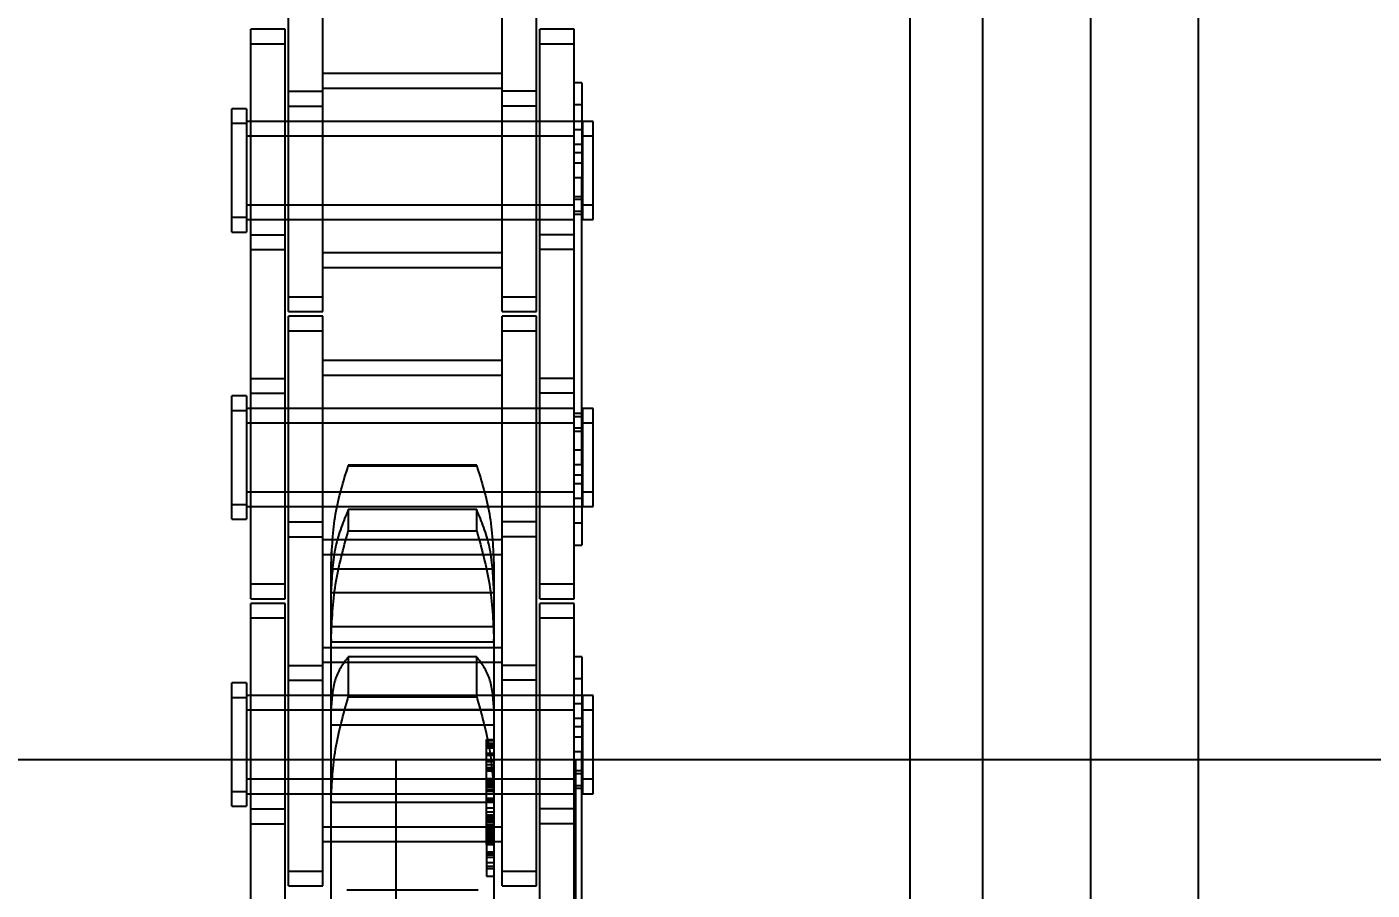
# Model space of a CAD drawing. Header units: metres. Extents: x 0 to 63075, y 0 to 44550.
# Drawn here: x 14006.7 to 14066.2, y 29226.8 to 29265 of the extents above; entities that cross this region are included whole.
import ezdxf

# ---------------------------------------------------------------- set-up
doc = ezdxf.new("R2010")
doc.units = ezdxf.units.M
doc.header["$LTSCALE"] = 75
doc.linetypes.add('HIDDEN2', pattern=[4.7625, 3.175, -1.5875])
for name, color, linetype in [('18_COTAS', 7, 'Continuous'), ('SDM', 7, 'Continuous'), ('SL4', 4, 'Continuous'), ('ST1', 7, 'HIDDEN2')]:
    doc.layers.add(name, color=color, linetype=linetype)
doc.styles.add('ROMANS', font='ROMANS.SHX')
doc.dimstyles.new('75___1-75', dxfattribs={"dimscale": 75, "dimtxt": 2.5, "dimasz": 2, "dimexe": 1.5, "dimexo": 1, "dimgap": 0.5, "dimtad": 1, "dimdec": 0, "dimzin": 12, "dimtxsty": 'ROMANS', "dimcen": 0, "dimclrd": 256, "dimclre": 256, "dimclrt": 3, "dimazin": 3, "dimtfac": 1, "dimtdec": 0, "dimtmove": 0, "dimatfit": 0, "dimfxl": 1, "dimlwd": -1, "dimlwe": -1, "dimarcsym": 0})

# ---------------------------------------------------------------- blocks, each defined once
blk = doc.blocks.new('*D27')
at = {"layer": '18_COTAS', "transparency": 16777216}
for p, q in [((12131.24, 27878.333), (12131.24, 30705.371)), ((13913.74, 30509.566), (13913.74, 30705.371)), ((11981.24, 30592.871), (11122.311, 30592.871)), ((13913.74, 30592.871), (12131.24, 30592.871)), ((14063.74, 30592.871), (14213.74, 30592.871))]:
    blk.add_line(p, q, dxfattribs=at)
for points in [[(11981.24, 30617.871), (11981.24, 30567.871), (12131.24, 30592.871)], [(14063.74, 30617.871), (14063.74, 30567.871), (13913.74, 30592.871)]]:
    blk.add_solid(points, dxfattribs=at)
at = {"layer": 'Defpoints', "color": 0, "transparency": 16777216}
for p in [(13913.74, 30592.871), (13913.74, 30434.566), (12131.24, 27803.333)]:
    blk.add_point(p, dxfattribs=at)
at = {"layer": '18_COTAS', "color": 3, "transparency": 16777216, "insert": (11476.776, 30724.121), "char_height": 187.5, "attachment_point": 5, "style": 'ROMANS'}
blk.add_mtext('1782', dxfattribs=at)
blk = doc.blocks.new('A$C429c7d53')
at = {"layer": 'SL4'}
for p, q in [((328.24, 1009.763), (328.24, 2334.738)), ((337.765, 2334.738), (337.765, 1009.763)), ((337.765, 2142.5), (381.25, 2142.5))]:
    blk.add_line(p, q, dxfattribs=at)
at = {"layer": 'ST1'}
for p, q in [((325.002, 2334.738), (325.002, 1009.763)), ((328.24, 1009.763), (328.24, 2334.738)), ((333.002, 2334.738), (333.002, 1009.763)), ((297.515, 2171.411), (297.515, 2177.761)), ((299.035, 2171.411), (299.035, 2177.761)), ((306.965, 2171.411), (306.965, 2177.761)), ((308.485, 2171.411), (308.485, 2177.761)), ((295.843, 2174.156), (295.843, 2174.811)), ((297.363, 2174.811), (295.843, 2174.811)), ((297.363, 2174.156), (297.363, 2174.811)), ((308.637, 2174.156), (308.637, 2174.811)), ((310.157, 2174.811), (308.637, 2174.811)), ((310.157, 2174.156), (310.157, 2174.811)), ((295.843, 2165.061), (295.843, 2174.156)), ((297.363, 2174.156), (295.843, 2174.156)), ((297.363, 2165.061), (297.363, 2174.156)), ((308.637, 2165.061), (308.637, 2174.156)), ((310.157, 2174.156), (308.637, 2174.156)), ((310.157, 2165.061), (310.157, 2174.156)), ((306.965, 2172.851), (299.035, 2172.851)), ((310.489, 2172.443), (310.157, 2172.443)), ((310.489, 2172.443), (310.489, 2171.467)), ((297.515, 2172.066), (299.035, 2172.066)), ((306.965, 2172.196), (299.035, 2172.196)), ((308.485, 2172.066), (306.965, 2172.066)), ((295, 2170.634), (295, 2171.289)), ((295.658, 2171.289), (295, 2171.289)), ((295.658, 2171.289), (295.658, 2170.634)), ((297.515, 2171.411), (299.035, 2171.411)), ((297.515, 2162.316), (297.515, 2171.411)), ((299.035, 2162.316), (299.035, 2171.411)), ((308.485, 2171.411), (306.965, 2171.411)), ((306.965, 2162.316), (306.965, 2171.411)), ((308.485, 2162.316), (308.485, 2171.411)), ((310.489, 2171.467), (310.157, 2171.467)), ((310.489, 2171.467), (310.489, 2168.236)), ((295, 2165.837), (295, 2170.634)), ((295.658, 2170.634), (295, 2170.634)), ((310.157, 2170.736), (295.658, 2170.736)), ((295.658, 2170.634), (295.658, 2165.837)), ((297.363, 2170.736), (295.843, 2170.736)), ((299.035, 2170.736), (297.515, 2170.736)), ((306.965, 2170.736), (299.035, 2170.736)), ((308.485, 2170.736), (306.965, 2170.736)), ((310.489, 2170.736), (308.637, 2170.736)), ((310.526, 2170.736), (310.526, 2170.081)), ((311, 2170.736), (310.526, 2170.736)), ((311, 2170.081), (311, 2170.736)), ((310.157, 2170.081), (295.658, 2170.081)), ((297.363, 2170.081), (295.843, 2170.081)), ((299.035, 2170.081), (297.515, 2170.081)), ((306.965, 2170.081), (299.035, 2170.081)), ((308.485, 2170.081), (306.965, 2170.081)), ((310.157, 2170.081), (308.637, 2170.081)), ((310.526, 2170.367), (310.157, 2170.367)), ((310.526, 2170.081), (310.526, 2166.391)), ((311, 2170.081), (310.526, 2170.081)), ((311, 2166.391), (311, 2170.081)), ((310.526, 2169.712), (310.157, 2169.712)), ((310.489, 2169.343), (310.157, 2169.343)), ((310.489, 2168.891), (310.157, 2168.891)), ((310.489, 2168.236), (310.157, 2168.236)), ((310.489, 2155.536), (310.489, 2168.236)), ((295.658, 2167.046), (310.157, 2167.046)), ((295.843, 2167.046), (297.363, 2167.046)), ((297.515, 2167.046), (299.035, 2167.046)), ((299.035, 2167.046), (306.965, 2167.046)), ((306.965, 2167.046), (308.485, 2167.046)), ((308.637, 2167.046), (310.157, 2167.046)), ((310.157, 2167.415), (310.526, 2167.415)), ((310.489, 2167.272), (310.157, 2167.272)), ((310.526, 2167.046), (311, 2167.046)), ((295, 2166.492), (295.658, 2166.492)), ((295.658, 2166.391), (310.157, 2166.391)), ((295.843, 2166.391), (297.363, 2166.391)), ((297.515, 2166.391), (299.035, 2166.391)), ((299.035, 2166.391), (306.965, 2166.391)), ((306.965, 2166.391), (308.485, 2166.391)), ((308.637, 2166.391), (310.157, 2166.391)), ((310.157, 2166.76), (310.526, 2166.76)), ((310.489, 2166.617), (310.157, 2166.617)), ((310.526, 2166.391), (311, 2166.391)), ((295, 2165.837), (295.658, 2165.837)), ((295.843, 2165.716), (297.363, 2165.716)), ((310.157, 2165.716), (308.637, 2165.716)), ((295.843, 2165.061), (297.363, 2165.061)), ((295.843, 2158.711), (295.843, 2165.061)), ((297.363, 2158.711), (297.363, 2165.061)), ((299.035, 2164.931), (306.965, 2164.931)), ((310.157, 2165.061), (308.637, 2165.061)), ((308.637, 2158.711), (308.637, 2165.061)), ((310.157, 2158.711), (310.157, 2165.061)), ((299.035, 2164.276), (306.965, 2164.276)), ((297.515, 2162.971), (299.035, 2162.971)), ((306.965, 2162.971), (308.485, 2162.971)), ((297.515, 2162.316), (299.035, 2162.316)), ((297.515, 2161.456), (297.515, 2162.111)), ((299.035, 2162.111), (297.515, 2162.111)), ((299.035, 2161.456), (299.035, 2162.111)), ((306.965, 2162.316), (308.485, 2162.316)), ((306.965, 2161.456), (306.965, 2162.111)), ((308.485, 2162.111), (306.965, 2162.111)), ((308.485, 2161.456), (308.485, 2162.111)), ((297.515, 2152.361), (297.515, 2161.456)), ((299.035, 2161.456), (297.515, 2161.456)), ((299.035, 2152.361), (299.035, 2161.456)), ((306.965, 2152.361), (306.965, 2161.456)), ((308.485, 2161.456), (306.965, 2161.456)), ((308.485, 2152.361), (308.485, 2161.456)), ((306.965, 2160.151), (299.035, 2160.151)), ((295.843, 2159.366), (297.363, 2159.366)), ((306.965, 2159.496), (299.035, 2159.496)), ((310.157, 2159.366), (308.637, 2159.366)), ((295, 2157.934), (295, 2158.589)), ((295.658, 2158.589), (295, 2158.589)), ((295.658, 2158.589), (295.658, 2157.934)), ((295.843, 2158.711), (297.363, 2158.711)), ((295.843, 2149.616), (295.843, 2158.711)), ((297.363, 2149.616), (297.363, 2158.711)), ((310.157, 2158.711), (308.637, 2158.711)), ((308.637, 2149.616), (308.637, 2158.711)), ((310.157, 2149.616), (310.157, 2158.711)), ((295, 2153.137), (295, 2157.934)), ((295.658, 2157.934), (295, 2157.934)), ((310.157, 2158.036), (295.658, 2158.036)), ((295.658, 2157.934), (295.658, 2153.137)), ((297.363, 2158.036), (295.843, 2158.036)), ((299.035, 2158.036), (297.515, 2158.036)), ((306.965, 2158.036), (299.035, 2158.036)), ((308.485, 2158.036), (306.965, 2158.036)), ((310.157, 2158.036), (308.637, 2158.036)), ((310.526, 2158.036), (310.526, 2157.381)), ((311, 2158.036), (310.526, 2158.036)), ((311, 2157.381), (311, 2158.036)), ((310.157, 2157.381), (295.658, 2157.381)), ((297.363, 2157.381), (295.843, 2157.381)), ((299.035, 2157.381), (297.515, 2157.381)), ((306.965, 2157.381), (299.035, 2157.381)), ((308.485, 2157.381), (306.965, 2157.381)), ((310.157, 2157.381), (308.637, 2157.381)), ((310.489, 2157.81), (310.157, 2157.81)), ((310.526, 2157.667), (310.157, 2157.667)), ((310.526, 2157.381), (310.526, 2153.691)), ((311, 2157.381), (310.526, 2157.381)), ((311, 2153.691), (311, 2157.381)), ((310.489, 2157.155), (310.157, 2157.155)), ((310.526, 2157.012), (310.157, 2157.012)), ((310.489, 2156.191), (310.157, 2156.191)), ((300.157, 2155.52), (300.157, 2155.496)), ((305.843, 2155.52), (300.157, 2155.52)), ((300.157, 2155.496), (305.843, 2155.496)), ((305.843, 2155.496), (305.843, 2155.52)), ((310.489, 2155.536), (310.157, 2155.536)), ((310.489, 2155.084), (310.157, 2155.084)), ((310.489, 2155.536), (310.489, 2151.984)), ((310.157, 2154.715), (310.526, 2154.715)), ((295, 2153.792), (295.658, 2153.792)), ((295.658, 2154.346), (310.157, 2154.346)), ((295.843, 2154.346), (297.363, 2154.346)), ((297.515, 2154.346), (299.035, 2154.346)), ((299.035, 2154.346), (306.965, 2154.346)), ((306.965, 2154.346), (308.485, 2154.346)), ((308.637, 2154.346), (310.157, 2154.346)), ((310.157, 2154.06), (310.526, 2154.06)), ((310.526, 2154.346), (311, 2154.346)), ((295.658, 2153.691), (310.157, 2153.691)), ((295.843, 2153.691), (297.363, 2153.691)), ((297.515, 2153.691), (299.035, 2153.691)), ((299.035, 2153.691), (306.965, 2153.691)), ((300.157, 2153.558), (300.157, 2152.62)), ((305.843, 2153.558), (300.157, 2153.558)), ((305.843, 2152.62), (305.843, 2153.558)), ((306.965, 2153.691), (308.485, 2153.691)), ((308.637, 2153.691), (310.489, 2153.691)), ((310.526, 2153.691), (311, 2153.691)), ((295, 2153.137), (295.658, 2153.137)), ((297.515, 2153.016), (299.035, 2153.016)), ((300.157, 2152.62), (305.843, 2152.62)), ((308.485, 2153.016), (306.965, 2153.016)), ((310.489, 2152.96), (310.157, 2152.96)), ((297.515, 2152.361), (299.035, 2152.361)), ((297.515, 2146.011), (297.515, 2152.361)), ((299.035, 2146.011), (299.035, 2152.361)), ((299.035, 2152.231), (306.965, 2152.231)), ((308.485, 2152.361), (306.965, 2152.361)), ((306.965, 2146.011), (306.965, 2152.361)), ((308.485, 2146.011), (308.485, 2152.361)), ((310.157, 2151.984), (310.489, 2151.984)), ((299.035, 2151.576), (306.965, 2151.576)), ((299.405, 2151.684), (299.395, 2151.187)), ((299.395, 2151.047), (299.395, 2151.187)), ((299.395, 2150.92), (299.395, 2151.047)), ((306.605, 2150.92), (299.395, 2150.92)), ((299.395, 2149.99), (299.395, 2150.92)), ((306.605, 2151.187), (306.605, 2151.047)), ((306.605, 2151.047), (306.605, 2150.92)), ((306.605, 2150.92), (306.605, 2149.99)), ((295.843, 2150.271), (297.363, 2150.271)), ((308.637, 2150.271), (310.157, 2150.271)), ((295.843, 2149.616), (297.363, 2149.616)), ((299.395, 2147.825), (299.395, 2149.99)), ((306.605, 2149.881), (299.395, 2149.881)), ((306.605, 2149.99), (306.605, 2147.825)), ((308.637, 2149.616), (310.157, 2149.616)), ((295.843, 2148.756), (295.843, 2149.411)), ((297.363, 2149.411), (295.843, 2149.411)), ((297.363, 2148.756), (297.363, 2149.411)), ((308.637, 2148.756), (308.637, 2149.411)), ((310.157, 2149.411), (308.637, 2149.411)), ((310.157, 2148.756), (310.157, 2149.411)), ((295.843, 2139.661), (295.843, 2148.756)), ((297.363, 2148.756), (295.843, 2148.756)), ((297.363, 2139.661), (297.363, 2148.756)), ((308.637, 2139.661), (308.637, 2148.756)), ((310.157, 2148.756), (308.637, 2148.756)), ((310.157, 2139.661), (310.157, 2148.756)), ((299.395, 2148.383), (306.605, 2148.383)), ((299.395, 2147.697), (299.395, 2147.825)), ((299.395, 2147.825), (299.395, 2147.697)), ((306.605, 2147.825), (306.605, 2147.697)), ((306.605, 2147.697), (306.605, 2147.825)), ((306.965, 2147.451), (299.035, 2147.451)), ((306.605, 2147.697), (299.395, 2147.697)), ((299.395, 2144.783), (299.395, 2147.697)), ((306.605, 2147.697), (306.605, 2144.783)), ((297.515, 2146.666), (299.035, 2146.666)), ((306.965, 2146.796), (299.035, 2146.796)), ((300.157, 2147.039), (300.157, 2145.276)), ((305.843, 2147.039), (300.157, 2147.039)), ((305.843, 2145.276), (305.843, 2147.039)), ((308.485, 2146.666), (306.965, 2146.666)), ((310.489, 2147.043), (310.157, 2147.043)), ((310.489, 2147.043), (310.489, 2146.067)), ((310.489, 2146.067), (310.157, 2146.067)), ((310.489, 2146.067), (310.489, 2142.836)), ((295, 2145.234), (295, 2145.889)), ((295.658, 2145.889), (295, 2145.889)), ((295.658, 2145.889), (295.658, 2145.234)), ((297.515, 2146.011), (299.035, 2146.011)), ((297.515, 2136.916), (297.515, 2146.011)), ((299.035, 2136.916), (299.035, 2146.011)), ((308.485, 2146.011), (306.965, 2146.011)), ((306.965, 2136.916), (306.965, 2146.011)), ((308.485, 2136.916), (308.485, 2146.011)), ((295, 2140.437), (295, 2145.234)), ((295.658, 2145.234), (295, 2145.234)), ((310.157, 2145.336), (295.658, 2145.336)), ((295.658, 2145.234), (295.658, 2140.437)), ((297.363, 2145.336), (295.843, 2145.336)), ((299.035, 2145.336), (297.515, 2145.336)), ((306.965, 2145.336), (299.035, 2145.336)), ((300.157, 2145.276), (305.843, 2145.276)), ((308.485, 2145.336), (306.965, 2145.336)), ((310.489, 2145.336), (308.637, 2145.336)), ((310.526, 2144.967), (310.157, 2144.967)), ((310.526, 2145.336), (310.526, 2144.681)), ((311, 2145.336), (310.526, 2145.336)), ((311, 2144.681), (311, 2145.336)), ((310.157, 2144.681), (295.658, 2144.681)), ((297.363, 2144.681), (295.843, 2144.681)), ((299.035, 2144.681), (297.515, 2144.681)), ((306.965, 2144.681), (299.035, 2144.681)), ((299.395, 2140.715), (299.395, 2144.783)), ((306.605, 2144.705), (299.395, 2144.705)), ((306.605, 2144.783), (306.605, 2140.715)), ((308.485, 2144.681), (306.965, 2144.681)), ((310.157, 2144.681), (308.637, 2144.681)), ((310.526, 2144.312), (310.157, 2144.312)), ((310.526, 2144.681), (310.526, 2140.991)), ((311, 2144.681), (310.526, 2144.681)), ((311, 2140.991), (311, 2144.681)), ((299.395, 2144.036), (306.605, 2144.036)), ((310.489, 2143.943), (310.157, 2143.943)), ((306.27, 2143.349), (306.27, 2143.384)), ((306.27, 2143.384), (306.605, 2143.384)), ((306.27, 2143.369), (306.605, 2143.369)), ((306.27, 2143.142), (306.27, 2143.349)), ((306.27, 2143.349), (306.605, 2143.349)), ((306.27, 2143.339), (306.605, 2143.339)), ((306.27, 2143.222), (306.605, 2143.222)), ((306.27, 2143.184), (306.605, 2143.184)), ((306.27, 2143.106), (306.27, 2143.142)), ((306.27, 2143.142), (306.605, 2143.142)), ((306.27, 2142.781), (306.27, 2143.106)), ((306.27, 2143.106), (306.605, 2143.106)), ((310.489, 2143.491), (310.157, 2143.491)), ((262.765, 2142.5), (337.765, 2142.5)), ((302.282, 1919.26), (302.282, 2142.5)), ((306.27, 2143.015), (306.605, 2143.015)), ((306.27, 2142.697), (306.27, 2142.781)), ((306.27, 2142.781), (306.605, 2142.781)), ((306.27, 2142.697), (306.605, 2142.697)), ((306.27, 2142.415), (306.27, 2142.697)), ((310.489, 2142.836), (310.157, 2142.836)), ((310.22, 2142.5), (310.22, 1919.26)), ((310.489, 2130.136), (310.489, 2142.836)), ((306.27, 2141.567), (306.27, 2142.415)), ((306.27, 2142.415), (306.605, 2142.415)), ((306.27, 2142.278), (306.605, 2142.278)), ((306.27, 2142.157), (306.605, 2142.157)), ((306.27, 2142.109), (306.605, 2142.109)), ((306.27, 2142.071), (306.605, 2142.071)), ((306.27, 2142.025), (306.605, 2142.025)), ((306.27, 2141.998), (306.605, 2141.998)), ((310.157, 2142.015), (310.526, 2142.015)), ((310.489, 2141.872), (310.157, 2141.872)), ((295.658, 2141.646), (310.157, 2141.646)), ((295.843, 2141.646), (297.363, 2141.646)), ((297.515, 2141.646), (299.035, 2141.646)), ((299.035, 2141.646), (306.965, 2141.646)), ((306.27, 2141.663), (306.605, 2141.663)), ((306.27, 2141.64), (306.605, 2141.64)), ((306.27, 2141.177), (306.27, 2141.567)), ((306.27, 2141.567), (306.605, 2141.567)), ((306.27, 2141.56), (306.605, 2141.56)), ((306.27, 2141.539), (306.605, 2141.539)), ((306.27, 2141.522), (306.605, 2141.522)), ((306.27, 2141.467), (306.605, 2141.467)), ((306.27, 2141.413), (306.605, 2141.413)), ((306.27, 2141.333), (306.605, 2141.333)), ((306.27, 2141.287), (306.605, 2141.287)), ((306.965, 2141.646), (308.485, 2141.646)), ((308.637, 2141.646), (310.157, 2141.646)), ((310.157, 2141.36), (310.526, 2141.36)), ((310.526, 2141.646), (311, 2141.646)), ((295, 2141.092), (295.658, 2141.092)), ((295.658, 2140.991), (310.157, 2140.991)), ((295.843, 2140.991), (297.363, 2140.991)), ((297.515, 2140.991), (299.035, 2140.991)), ((299.035, 2140.991), (306.965, 2140.991)), ((299.395, 2140.599), (299.395, 2140.715)), ((299.395, 2140.715), (299.395, 2140.599)), ((306.27, 2141.177), (306.605, 2141.177)), ((306.27, 2138.748), (306.27, 2141.177)), ((306.27, 2141.159), (306.605, 2141.159)), ((306.27, 2141.138), (306.605, 2141.138)), ((306.27, 2141.097), (306.605, 2141.097)), ((306.27, 2140.797), (306.605, 2140.797)), ((306.27, 2140.736), (306.605, 2140.736)), ((306.605, 2140.688), (306.27, 2140.688)), ((306.605, 2140.715), (306.605, 2140.599)), ((306.965, 2140.991), (308.485, 2140.991)), ((308.637, 2140.991), (310.157, 2140.991)), ((310.489, 2141.217), (310.157, 2141.217)), ((310.526, 2140.991), (311, 2140.991)), ((295, 2140.437), (295.658, 2140.437)), ((295.843, 2140.316), (297.363, 2140.316)), ((306.605, 2140.599), (299.395, 2140.599)), ((299.395, 2136.054), (299.395, 2140.599)), ((306.605, 2140.353), (306.27, 2140.353)), ((306.27, 2140.194), (306.605, 2140.194)), ((306.605, 2140.599), (306.605, 2136.054)), ((310.157, 2140.316), (308.637, 2140.316)), ((295.843, 2139.661), (297.363, 2139.661)), ((295.843, 2133.311), (295.843, 2139.661)), ((297.363, 2133.311), (297.363, 2139.661)), ((299.035, 2139.531), (306.965, 2139.531)), ((306.27, 2140.06), (306.605, 2140.06)), ((306.27, 2140.052), (306.605, 2140.052)), ((306.27, 2140.033), (306.605, 2140.033)), ((306.27, 2140.017), (306.605, 2140.017)), ((306.27, 2140.003), (306.605, 2140.003)), ((306.27, 2139.915), (306.605, 2139.915)), ((306.27, 2139.911), (306.605, 2139.911)), ((306.27, 2139.886), (306.605, 2139.886)), ((306.27, 2139.882), (306.605, 2139.882)), ((306.27, 2139.848), (306.605, 2139.848)), ((306.27, 2139.809), (306.605, 2139.809)), ((306.27, 2139.776), (306.605, 2139.776)), ((306.27, 2139.774), (306.605, 2139.774)), ((306.27, 2139.741), (306.605, 2139.741)), ((306.27, 2139.638), (306.605, 2139.638)), ((306.27, 2139.589), (306.605, 2139.589)), ((306.27, 2139.509), (306.605, 2139.509)), ((310.157, 2139.661), (308.637, 2139.661)), ((308.637, 2133.311), (308.637, 2139.661)), ((310.157, 2133.311), (310.157, 2139.661)), ((306.27, 2139.425), (306.605, 2139.425)), ((306.27, 2139.332), (306.605, 2139.332)), ((306.27, 2139.264), (306.605, 2139.264)), ((306.27, 2139.256), (306.605, 2139.256)), ((306.27, 2139.236), (306.605, 2139.236)), ((306.27, 2139.143), (306.605, 2139.143)), ((306.27, 2139.13), (306.605, 2139.13)), ((306.27, 2139.122), (306.605, 2139.122)), ((306.27, 2139.119), (306.605, 2139.119)), ((306.27, 2139.045), (306.605, 2139.045)), ((306.27, 2139.014), (306.605, 2139.014)), ((306.27, 2139.006), (306.605, 2139.006)), ((306.27, 2138.929), (306.605, 2138.929)), ((299.035, 2138.876), (306.965, 2138.876)), ((306.27, 2138.872), (306.605, 2138.872)), ((306.27, 2138.871), (306.605, 2138.871)), ((306.27, 2138.858), (306.605, 2138.858)), ((306.27, 2138.807), (306.605, 2138.807)), ((306.27, 2138.807), (306.605, 2138.807)), ((306.27, 2138.748), (306.605, 2138.748)), ((306.27, 2138.748), (306.27, 2138.333)), ((306.27, 2138.425), (306.605, 2138.425)), ((306.27, 2138.333), (306.605, 2138.333)), ((306.27, 2138.333), (306.27, 2138.181)), ((306.27, 2138.284), (306.605, 2138.284)), ((306.27, 2138.181), (306.605, 2138.181)), ((306.27, 2138.181), (306.27, 2137.341)), ((306.27, 2137.949), (306.605, 2137.949)), ((306.27, 2137.779), (306.605, 2137.779)), ((297.515, 2137.571), (299.035, 2137.571)), ((306.27, 2137.676), (306.605, 2137.676)), ((306.27, 2137.341), (306.605, 2137.341)), ((306.965, 2137.571), (308.485, 2137.571)), ((297.515, 2136.916), (299.035, 2136.916)), ((305.901, 2136.728), (300.099, 2136.728)), ((306.965, 2136.916), (308.485, 2136.916))]:
    blk.add_line(p, q, dxfattribs=at)
for points, knots in [([(299.395, 2151.047), (299.433, 2151.835), (299.508, 2153.415), (299.94, 2154.802), (300.157, 2155.496)], [0, 0, 0, 0, 0.499098, 1, 1, 1, 1]), ([(305.843, 2155.496), (306.059, 2154.803), (306.492, 2153.416), (306.567, 2151.836), (306.605, 2151.047)], [0, 0, 0, 0, 0.500133, 1, 1, 1, 1]), ([(300.157, 2153.558), (299.941, 2153.036), (299.508, 2151.994), (299.433, 2150.657), (299.395, 2149.99)], [0, 0, 0, 0, 0.500534, 1, 1, 1, 1]), ([(306.605, 2149.99), (306.567, 2150.657), (306.492, 2151.994), (306.059, 2153.036), (305.843, 2153.558)], [0, 0, 0, 0, 0.499459, 1, 1, 1, 1]), ([(299.395, 2147.825), (299.433, 2148.64), (299.508, 2150.273), (299.94, 2151.837), (300.157, 2152.62)], [0, 0, 0, 0, 0.499124, 1, 1, 1, 1]), ([(305.843, 2152.62), (306.059, 2151.838), (306.492, 2150.274), (306.567, 2148.641), (306.605, 2147.825)], [0, 0, 0, 0, 0.500152, 1, 1, 1, 1]), ([(300.157, 2147.039), (299.941, 2146.753), (299.508, 2146.18), (299.433, 2145.249), (299.395, 2144.783)], [0, 0, 0, 0, 0.500513, 1, 1, 1, 1]), ([(306.605, 2144.783), (306.567, 2145.249), (306.492, 2146.18), (306.059, 2146.753), (305.843, 2147.039)], [0, 0, 0, 0, 0.49948, 1, 1, 1, 1]), ([(299.395, 2140.715), (299.433, 2141.458), (299.508, 2142.948), (299.941, 2144.499), (300.157, 2145.276)], [0, 0, 0, 0, 0.499464, 1, 1, 1, 1]), ([(305.843, 2145.276), (306.059, 2144.499), (306.492, 2142.948), (306.567, 2141.458), (306.605, 2140.715)], [0, 0, 0, 0, 0.500529, 1, 1, 1, 1])]:
    blk.add_open_spline(points, degree=3, knots=knots, dxfattribs=at)

msp = doc.modelspace()

# ---------------------------------------------------------------- block references
at = {"layer": 'SDM'}
msp.add_blockref('A$C429c7d53', (13720.74, 27090.066), dxfattribs=at)

# ---------------------------------------------------------------- dimensions: what is measured, and where the dimension line sits
at = {"layer": '18_COTAS'}
dim = msp.add_linear_dim(base=(13913.739964506, 30592.871167243), p1=(12131.239964508, 27803.333456501), p2=(13913.739964506, 30434.565956577), dimstyle='75___1-75', dxfattribs=at)
dim.commit()
dim.dimension.update_dxf_attribs({"geometry": '*D27', "text_midpoint": (11476.775678793, 30592.871167243), "dimtype": 160})

doc.saveas('drawing.dxf')
